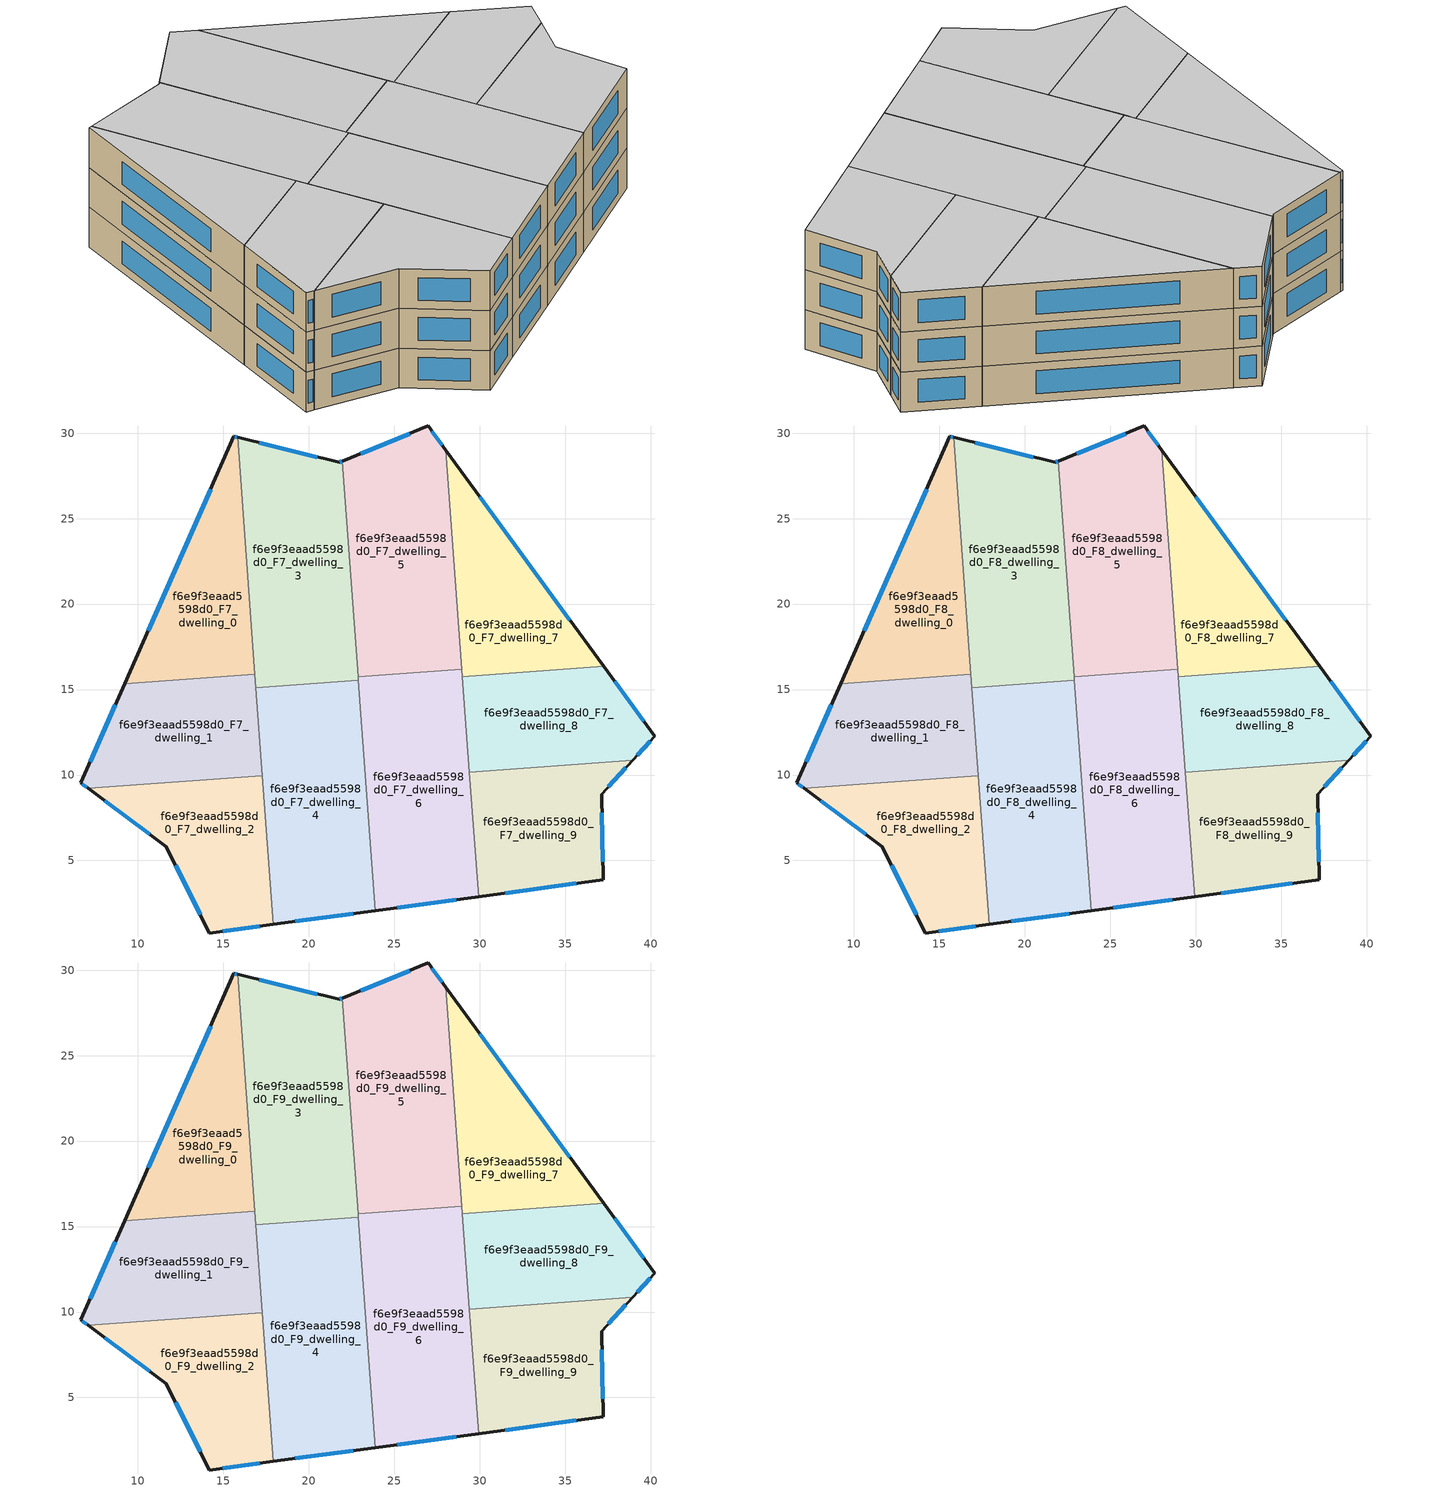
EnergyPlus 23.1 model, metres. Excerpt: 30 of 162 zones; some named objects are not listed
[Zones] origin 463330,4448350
f6e9f3eaad5598d0_F7_dwelling_0
 floor to f6e9f3eaad5598d0_F6_dwelling_0 (EU_floor_Construction): 15.84,29.75 16.85,15.9 9.22,15.34 15.62,29.81 z21
 wall outside (EU_wall_Construction): 15.84,29.75 15.62,29.81 9.22,15.34 z21:24
 wall to f6e9f3eaad5598d0_F7_dwelling_1 (EU_wall_Construction): 9.22,15.34 16.85,15.9 z21:24
 wall to f6e9f3eaad5598d0_F7_dwelling_3 (EU_wall_Construction): 16.85,15.9 15.84,29.75 z21:24
 window (EU_Window_Construction): 15.79,29.77 15.67,29.8 / 14.25,26.71 10.59,18.44 z21.64:23.36
f6e9f3eaad5598d0_F7_dwelling_1
 floor to f6e9f3eaad5598d0_F6_dwelling_1 (EU_floor_Construction): 16.85,15.9 17.28,9.96 7.1,9.21 6.66,9.54 9.22,15.34 z21
 wall outside (EU_wall_Construction): 9.22,15.34 6.66,9.54 7.1,9.21 z21:24
 wall to f6e9f3eaad5598d0_F7_dwelling_2 (EU_wall_Construction): 7.1,9.21 17.28,9.96 z21:24
 wall to f6e9f3eaad5598d0_F7_dwelling_4 (EU_wall_Construction): 17.28,9.96 16.91,15.11 z21:24
 wall to f6e9f3eaad5598d0_F7_dwelling_3 (EU_wall_Construction): 16.91,15.11 16.85,15.9 z21:24
 window (EU_Window_Construction): 8.67,14.1 7.21,10.78 / 6.75,9.47 7,9.28 z21.64:23.36
f6e9f3eaad5598d0_F7_dwelling_2
 floor to f6e9f3eaad5598d0_F6_dwelling_2 (EU_floor_Construction): 17.28,9.96 17.92,1.26 14.17,0.76 11.66,5.81 7.1,9.21 z21
 wall outside (EU_wall_Construction): 7.1,9.21 11.66,5.81 14.17,0.76 17.92,1.26 z21:24
 wall to f6e9f3eaad5598d0_F7_dwelling_4 (EU_wall_Construction): 17.92,1.26 17.29,9.96 z21:24
 window (EU_Window_Construction): 8.07,8.48 10.69,6.54 / 14.98,0.87 17.12,1.15 / 12.2,4.73 13.64,1.84 z21.64:23.36
f6e9f3eaad5598d0_F7_dwelling_3
 floor to f6e9f3eaad5598d0_F6_dwelling_3 (EU_floor_Construction): 21.96,28.37 22.9,15.55 16.91,15.11 15.84,29.75 21.78,28.29 z21
 wall outside (EU_wall_Construction): 21.96,28.37 21.78,28.29 15.84,29.75 z21:24
 wall to f6e9f3eaad5598d0_F7_dwelling_4 (EU_wall_Construction): 16.91,15.11 22.9,15.55 z21:24
 wall to f6e9f3eaad5598d0_F7_dwelling_5 (EU_wall_Construction): 22.89,15.74 21.96,28.37 z21:24
 wall to f6e9f3eaad5598d0_F7_dwelling_6 (EU_wall_Construction): 22.9,15.55 22.89,15.74 z21:24
 window (EU_Window_Construction): 20.5,28.6 17.11,29.44 / 21.92,28.35 21.82,28.31 z21.64:23.36
f6e9f3eaad5598d0_F7_dwelling_4
 floor to f6e9f3eaad5598d0_F6_dwelling_4 (EU_floor_Construction): 22.9,15.55 23.89,2.07 17.92,1.26 16.91,15.11 z21
 wall outside (EU_wall_Construction): 17.92,1.26 23.89,2.07 z21:24
 wall to f6e9f3eaad5598d0_F7_dwelling_6 (EU_wall_Construction): 23.89,2.07 22.9,15.55 z21:24
 window (EU_Window_Construction): 19.2,1.43 22.61,1.89 z21.64:23.36
f6e9f3eaad5598d0_F7_dwelling_5
 floor to f6e9f3eaad5598d0_F6_dwelling_5 (EU_floor_Construction): 28.02,28.99 28.96,16.18 22.89,15.74 21.96,28.37 26.98,30.42 z21
 wall outside (EU_wall_Construction): 28.02,28.99 26.98,30.42 21.96,28.37 z21:24
 wall to f6e9f3eaad5598d0_F7_dwelling_6 (EU_wall_Construction): 22.89,15.74 28.96,16.18 z21:24
 wall to f6e9f3eaad5598d0_F7_dwelling_7 (EU_wall_Construction): 28.96,16.18 28.02,28.99 z21:24
 window (EU_Window_Construction): 25.9,29.98 23.04,28.81 / 27.8,29.29 27.2,30.11 z21.64:23.36
f6e9f3eaad5598d0_F7_dwelling_6
 floor to f6e9f3eaad5598d0_F6_dwelling_6 (EU_floor_Construction): 28.96,16.18 29.93,2.88 23.89,2.07 22.89,15.74 z21
 wall outside (EU_wall_Construction): 23.89,2.07 29.93,2.88 z21:24
 wall to f6e9f3eaad5598d0_F7_dwelling_9 (EU_wall_Construction): 29.93,2.88 29.4,10.16 z21:24
 wall to f6e9f3eaad5598d0_F7_dwelling_8 (EU_wall_Construction): 29.4,10.16 28.99,15.76 z21:24
 wall to f6e9f3eaad5598d0_F7_dwelling_7 (EU_wall_Construction): 28.99,15.76 28.96,16.18 z21:24
 window (EU_Window_Construction): 25.18,2.24 28.64,2.71 z21.64:23.36
f6e9f3eaad5598d0_F7_dwelling_7
 floor to f6e9f3eaad5598d0_F6_dwelling_7 (EU_floor_Construction): 28.02,28.99 37.24,16.36 28.99,15.76 z21
 wall outside (EU_wall_Construction): 37.24,16.36 28.02,28.99 z21:24
 wall to f6e9f3eaad5598d0_F7_dwelling_8 (EU_wall_Construction): 28.99,15.76 37.24,16.36 z21:24
 window (EU_Window_Construction): 35.27,19.07 30,26.28 z21.64:23.36
f6e9f3eaad5598d0_F7_dwelling_8
 floor to f6e9f3eaad5598d0_F6_dwelling_8 (EU_floor_Construction): 37.24,16.36 40.24,12.26 38.94,10.85 29.4,10.16 28.99,15.76 z21
 wall outside (EU_wall_Construction): 38.94,10.85 40.24,12.26 37.24,16.36 z21:24
 wall to f6e9f3eaad5598d0_F7_dwelling_9 (EU_wall_Construction): 29.4,10.16 38.94,10.85 z21:24
 window (EU_Window_Construction): 39.6,13.14 37.89,15.48 / 39.22,11.16 39.96,11.96 z21.64:23.36
f6e9f3eaad5598d0_F7_dwelling_9
 floor to f6e9f3eaad5598d0_F6_dwelling_9 (EU_floor_Construction): 38.94,10.85 37.13,8.88 37.22,3.86 29.93,2.88 29.4,10.16 z21
 wall outside (EU_wall_Construction): 29.93,2.88 37.22,3.86 37.13,8.88 38.94,10.85 z21:24
 window (EU_Window_Construction): 37.52,9.3 38.56,10.43 / 37.2,4.94 37.15,7.81 / 31.49,3.09 35.66,3.65 z21.64:23.36
f6e9f3eaad5598d0_F8_dwelling_0
 floor to f6e9f3eaad5598d0_F7_dwelling_0 (EU_floor_Construction): 15.84,29.75 16.85,15.9 9.22,15.34 15.62,29.81 z24
 wall outside (EU_wall_Construction): 15.84,29.75 15.62,29.81 9.22,15.34 z24:27
 wall to f6e9f3eaad5598d0_F8_dwelling_1 (EU_wall_Construction): 9.22,15.34 16.85,15.9 z24:27
 wall to f6e9f3eaad5598d0_F8_dwelling_3 (EU_wall_Construction): 16.85,15.9 15.84,29.75 z24:27
 window (EU_Window_Construction): 15.79,29.77 15.67,29.8 / 14.25,26.71 10.59,18.44 z24.64:26.36
f6e9f3eaad5598d0_F8_dwelling_1
 floor to f6e9f3eaad5598d0_F7_dwelling_1 (EU_floor_Construction): 16.85,15.9 17.28,9.96 7.1,9.21 6.66,9.54 9.22,15.34 z24
 wall outside (EU_wall_Construction): 9.22,15.34 6.66,9.54 7.1,9.21 z24:27
 wall to f6e9f3eaad5598d0_F8_dwelling_2 (EU_wall_Construction): 7.1,9.21 17.28,9.96 z24:27
 wall to f6e9f3eaad5598d0_F8_dwelling_4 (EU_wall_Construction): 17.28,9.96 16.91,15.11 z24:27
 wall to f6e9f3eaad5598d0_F8_dwelling_3 (EU_wall_Construction): 16.91,15.11 16.85,15.9 z24:27
 window (EU_Window_Construction): 8.67,14.1 7.21,10.78 / 6.75,9.47 7,9.28 z24.64:26.36
f6e9f3eaad5598d0_F8_dwelling_2
 floor to f6e9f3eaad5598d0_F7_dwelling_2 (EU_floor_Construction): 17.28,9.96 17.92,1.26 14.17,0.76 11.66,5.81 7.1,9.21 z24
 wall outside (EU_wall_Construction): 7.1,9.21 11.66,5.81 14.17,0.76 17.92,1.26 z24:27
 wall to f6e9f3eaad5598d0_F8_dwelling_4 (EU_wall_Construction): 17.92,1.26 17.29,9.96 z24:27
 window (EU_Window_Construction): 8.07,8.48 10.69,6.54 / 14.98,0.87 17.12,1.15 / 12.2,4.73 13.64,1.84 z24.64:26.36
f6e9f3eaad5598d0_F8_dwelling_3
 floor to f6e9f3eaad5598d0_F7_dwelling_3 (EU_floor_Construction): 21.96,28.37 22.9,15.55 16.91,15.11 15.84,29.75 21.78,28.29 z24
 wall outside (EU_wall_Construction): 21.96,28.37 21.78,28.29 15.84,29.75 z24:27
 wall to f6e9f3eaad5598d0_F8_dwelling_4 (EU_wall_Construction): 16.91,15.11 22.9,15.55 z24:27
 wall to f6e9f3eaad5598d0_F8_dwelling_5 (EU_wall_Construction): 22.89,15.74 21.96,28.37 z24:27
 wall to f6e9f3eaad5598d0_F8_dwelling_6 (EU_wall_Construction): 22.9,15.55 22.89,15.74 z24:27
 window (EU_Window_Construction): 20.5,28.6 17.11,29.44 / 21.92,28.35 21.82,28.31 z24.64:26.36
f6e9f3eaad5598d0_F8_dwelling_4
 floor to f6e9f3eaad5598d0_F7_dwelling_4 (EU_floor_Construction): 22.9,15.55 23.89,2.07 17.92,1.26 16.91,15.11 z24
 wall outside (EU_wall_Construction): 17.92,1.26 23.89,2.07 z24:27
 wall to f6e9f3eaad5598d0_F8_dwelling_6 (EU_wall_Construction): 23.89,2.07 22.9,15.55 z24:27
 window (EU_Window_Construction): 19.2,1.43 22.61,1.89 z24.64:26.36
f6e9f3eaad5598d0_F8_dwelling_5
 floor to f6e9f3eaad5598d0_F7_dwelling_5 (EU_floor_Construction): 28.02,28.99 28.96,16.18 22.89,15.74 21.96,28.37 26.98,30.42 z24
 wall outside (EU_wall_Construction): 28.02,28.99 26.98,30.42 21.96,28.37 z24:27
 wall to f6e9f3eaad5598d0_F8_dwelling_6 (EU_wall_Construction): 22.89,15.74 28.96,16.18 z24:27
 wall to f6e9f3eaad5598d0_F8_dwelling_7 (EU_wall_Construction): 28.96,16.18 28.02,28.99 z24:27
 window (EU_Window_Construction): 25.9,29.98 23.04,28.81 / 27.8,29.29 27.2,30.11 z24.64:26.36
f6e9f3eaad5598d0_F8_dwelling_6
 floor to f6e9f3eaad5598d0_F7_dwelling_6 (EU_floor_Construction): 28.96,16.18 29.93,2.88 23.89,2.07 22.89,15.74 z24
 wall outside (EU_wall_Construction): 23.89,2.07 29.93,2.88 z24:27
 wall to f6e9f3eaad5598d0_F8_dwelling_9 (EU_wall_Construction): 29.93,2.88 29.4,10.16 z24:27
 wall to f6e9f3eaad5598d0_F8_dwelling_8 (EU_wall_Construction): 29.4,10.16 28.99,15.76 z24:27
 wall to f6e9f3eaad5598d0_F8_dwelling_7 (EU_wall_Construction): 28.99,15.76 28.96,16.18 z24:27
 window (EU_Window_Construction): 25.18,2.24 28.64,2.71 z24.64:26.36
f6e9f3eaad5598d0_F8_dwelling_7
 floor to f6e9f3eaad5598d0_F7_dwelling_7 (EU_floor_Construction): 28.02,28.99 37.24,16.36 28.99,15.76 z24
 wall outside (EU_wall_Construction): 37.24,16.36 28.02,28.99 z24:27
 wall to f6e9f3eaad5598d0_F8_dwelling_8 (EU_wall_Construction): 28.99,15.76 37.24,16.36 z24:27
 window (EU_Window_Construction): 35.27,19.07 30,26.28 z24.64:26.36
f6e9f3eaad5598d0_F8_dwelling_8
 floor to f6e9f3eaad5598d0_F7_dwelling_8 (EU_floor_Construction): 37.24,16.36 40.24,12.26 38.94,10.85 29.4,10.16 28.99,15.76 z24
 wall outside (EU_wall_Construction): 38.94,10.85 40.24,12.26 37.24,16.36 z24:27
 wall to f6e9f3eaad5598d0_F8_dwelling_9 (EU_wall_Construction): 29.4,10.16 38.94,10.85 z24:27
 window (EU_Window_Construction): 39.6,13.14 37.89,15.48 / 39.22,11.16 39.96,11.96 z24.64:26.36
f6e9f3eaad5598d0_F8_dwelling_9
 floor to f6e9f3eaad5598d0_F7_dwelling_9 (EU_floor_Construction): 38.94,10.85 37.13,8.88 37.22,3.86 29.93,2.88 29.4,10.16 z24
 wall outside (EU_wall_Construction): 29.93,2.88 37.22,3.86 37.13,8.88 38.94,10.85 z24:27
 window (EU_Window_Construction): 37.52,9.3 38.56,10.43 / 37.2,4.94 37.15,7.81 / 31.49,3.09 35.66,3.65 z24.64:26.36
f6e9f3eaad5598d0_F9_dwelling_0
 floor to f6e9f3eaad5598d0_F8_dwelling_0 (EU_floor_Construction): 15.84,29.75 16.85,15.9 9.22,15.34 15.62,29.81 z27
 wall outside (EU_wall_Construction): 15.84,29.75 15.62,29.81 9.22,15.34 z27:30
 wall to f6e9f3eaad5598d0_F9_dwelling_1 (EU_wall_Construction): 9.22,15.34 16.85,15.9 z27:30
 wall to f6e9f3eaad5598d0_F9_dwelling_3 (EU_wall_Construction): 16.85,15.9 15.84,29.75 z27:30
 window (EU_Window_Construction): 15.79,29.77 15.67,29.8 / 14.25,26.71 10.59,18.44 z27.64:29.36
 ceiling to f6e9f3eaad5598d0_F10_dwelling_0 (EU_floor_Construction): 16.85,15.9 15.84,29.75 15.62,29.81 9.22,15.34 z30
f6e9f3eaad5598d0_F9_dwelling_1
 floor to f6e9f3eaad5598d0_F8_dwelling_1 (EU_floor_Construction): 16.85,15.9 17.28,9.96 7.1,9.21 6.66,9.54 9.22,15.34 z27
 wall outside (EU_wall_Construction): 9.22,15.34 6.66,9.54 7.1,9.21 z27:30
 wall to f6e9f3eaad5598d0_F9_dwelling_2 (EU_wall_Construction): 7.1,9.21 17.28,9.96 z27:30
 wall to f6e9f3eaad5598d0_F9_dwelling_4 (EU_wall_Construction): 17.28,9.96 16.91,15.11 z27:30
 wall to f6e9f3eaad5598d0_F9_dwelling_3 (EU_wall_Construction): 16.91,15.11 16.85,15.9 z27:30
 window (EU_Window_Construction): 8.67,14.1 7.21,10.78 / 6.75,9.47 7,9.28 z27.64:29.36
 ceiling to f6e9f3eaad5598d0_F10_dwelling_1 (EU_floor_Construction): 17.28,9.96 16.85,15.9 9.22,15.34 6.66,9.54 7.1,9.21 z30
f6e9f3eaad5598d0_F9_dwelling_2
 floor to f6e9f3eaad5598d0_F8_dwelling_2 (EU_floor_Construction): 17.28,9.96 17.92,1.26 14.17,0.76 11.66,5.81 7.1,9.21 z27
 wall outside (EU_wall_Construction): 7.1,9.21 11.66,5.81 14.17,0.76 17.92,1.26 z27:30
 wall to f6e9f3eaad5598d0_F9_dwelling_4 (EU_wall_Construction): 17.92,1.26 17.29,9.96 z27:30
 window (EU_Window_Construction): 8.07,8.48 10.69,6.54 / 14.98,0.87 17.12,1.15 / 12.2,4.73 13.64,1.84 z27.64:29.36
 ceiling to f6e9f3eaad5598d0_F10_dwelling_2 (EU_floor_Construction): 17.92,1.26 17.28,9.96 7.1,9.21 11.66,5.81 14.17,0.76 z30
f6e9f3eaad5598d0_F9_dwelling_3
 floor to f6e9f3eaad5598d0_F8_dwelling_3 (EU_floor_Construction): 21.96,28.37 22.9,15.55 16.91,15.11 15.84,29.75 21.78,28.29 z27
 wall outside (EU_wall_Construction): 21.96,28.37 21.78,28.29 15.84,29.75 z27:30
 wall to f6e9f3eaad5598d0_F9_dwelling_4 (EU_wall_Construction): 16.91,15.11 22.9,15.55 z27:30
 wall to f6e9f3eaad5598d0_F9_dwelling_5 (EU_wall_Construction): 22.89,15.74 21.96,28.37 z27:30
 wall to f6e9f3eaad5598d0_F9_dwelling_6 (EU_wall_Construction): 22.9,15.55 22.89,15.74 z27:30
 window (EU_Window_Construction): 20.5,28.6 17.11,29.44 / 21.92,28.35 21.82,28.31 z27.64:29.36
 ceiling to f6e9f3eaad5598d0_F10_dwelling_3 (EU_floor_Construction): 22.9,15.55 21.96,28.37 21.78,28.29 15.84,29.75 16.91,15.11 z30
f6e9f3eaad5598d0_F9_dwelling_4
 floor to f6e9f3eaad5598d0_F8_dwelling_4 (EU_floor_Construction): 22.9,15.55 23.89,2.07 17.92,1.26 16.91,15.11 z27
 wall outside (EU_wall_Construction): 17.92,1.26 23.89,2.07 z27:30
 wall to f6e9f3eaad5598d0_F9_dwelling_6 (EU_wall_Construction): 23.89,2.07 22.9,15.55 z27:30
 window (EU_Window_Construction): 19.2,1.43 22.61,1.89 z27.64:29.36
 ceiling to f6e9f3eaad5598d0_F10_dwelling_4 (EU_floor_Construction): 23.89,2.07 22.9,15.55 16.91,15.11 17.92,1.26 z30
f6e9f3eaad5598d0_F9_dwelling_5
 floor to f6e9f3eaad5598d0_F8_dwelling_5 (EU_floor_Construction): 28.02,28.99 28.96,16.18 22.89,15.74 21.96,28.37 26.98,30.42 z27
 wall outside (EU_wall_Construction): 28.02,28.99 26.98,30.42 21.96,28.37 z27:30
 wall to f6e9f3eaad5598d0_F9_dwelling_6 (EU_wall_Construction): 22.89,15.74 28.96,16.18 z27:30
 wall to f6e9f3eaad5598d0_F9_dwelling_7 (EU_wall_Construction): 28.96,16.18 28.02,28.99 z27:30
 window (EU_Window_Construction): 25.9,29.98 23.04,28.81 / 27.8,29.29 27.2,30.11 z27.64:29.36
 ceiling to f6e9f3eaad5598d0_F10_dwelling_5 (EU_floor_Construction): 28.96,16.18 28.02,28.99 26.98,30.42 21.96,28.37 22.89,15.74 z30
f6e9f3eaad5598d0_F9_dwelling_6
 floor to f6e9f3eaad5598d0_F8_dwelling_6 (EU_floor_Construction): 28.96,16.18 29.93,2.88 23.89,2.07 22.89,15.74 z27
 wall outside (EU_wall_Construction): 23.89,2.07 29.93,2.88 z27:30
 wall to f6e9f3eaad5598d0_F9_dwelling_9 (EU_wall_Construction): 29.93,2.88 29.4,10.16 z27:30
 wall to f6e9f3eaad5598d0_F9_dwelling_8 (EU_wall_Construction): 29.4,10.16 28.99,15.76 z27:30
 wall to f6e9f3eaad5598d0_F9_dwelling_7 (EU_wall_Construction): 28.99,15.76 28.96,16.18 z27:30
 window (EU_Window_Construction): 25.18,2.24 28.64,2.71 z27.64:29.36
 ceiling to f6e9f3eaad5598d0_F10_dwelling_6 (EU_floor_Construction): 29.93,2.88 28.96,16.18 22.89,15.74 23.89,2.07 z30
f6e9f3eaad5598d0_F9_dwelling_7
 floor to f6e9f3eaad5598d0_F8_dwelling_7 (EU_floor_Construction): 28.02,28.99 37.24,16.36 28.99,15.76 z27
 wall outside (EU_wall_Construction): 37.24,16.36 28.02,28.99 z27:30
 wall to f6e9f3eaad5598d0_F9_dwelling_8 (EU_wall_Construction): 28.99,15.76 37.24,16.36 z27:30
 window (EU_Window_Construction): 35.27,19.07 30,26.28 z27.64:29.36
 ceiling to f6e9f3eaad5598d0_F10_dwelling_7 (EU_floor_Construction): 37.24,16.36 28.02,28.99 28.99,15.76 z30
f6e9f3eaad5598d0_F9_dwelling_8
 floor to f6e9f3eaad5598d0_F8_dwelling_8 (EU_floor_Construction): 37.24,16.36 40.24,12.26 38.94,10.85 29.4,10.16 28.99,15.76 z27
 wall outside (EU_wall_Construction): 38.94,10.85 40.24,12.26 37.24,16.36 z27:30
 wall to f6e9f3eaad5598d0_F9_dwelling_9 (EU_wall_Construction): 29.4,10.16 38.94,10.85 z27:30
 window (EU_Window_Construction): 39.6,13.14 37.89,15.48 / 39.22,11.16 39.96,11.96 z27.64:29.36
 ceiling to f6e9f3eaad5598d0_F10_dwelling_8 (EU_floor_Construction): 38.94,10.85 40.24,12.26 37.24,16.36 28.99,15.76 29.4,10.16 z30
f6e9f3eaad5598d0_F9_dwelling_9
 floor to f6e9f3eaad5598d0_F8_dwelling_9 (EU_floor_Construction): 38.94,10.85 37.13,8.88 37.22,3.86 29.93,2.88 29.4,10.16 z27
 wall outside (EU_wall_Construction): 29.93,2.88 37.22,3.86 37.13,8.88 38.94,10.85 z27:30
 window (EU_Window_Construction): 37.52,9.3 38.56,10.43 / 37.2,4.94 37.15,7.81 / 31.49,3.09 35.66,3.65 z27.64:29.36
 ceiling to f6e9f3eaad5598d0_F10_dwelling_9 (EU_floor_Construction): 37.22,3.86 37.13,8.88 38.94,10.85 29.4,10.16 29.93,2.88 z30
[Building]
EU S2 Campaign: North Axis=0; Terrain=City; Solar Distribution=FullExterior
[Site:Location]
Yerevan-Zvartnots.Intl.AP: Latitude=40.15; Longitude=44.383; Time Zone=4; Elevation=854
[SizingPeriod:WeatherFileDays]
AnnualSizingPeriod: Begin Month=1; Begin Day of Month=1; End Month=12; End Day of Month=31; Day of Week for Start Day=Monday; Use Weather File Daylight Saving Period=No; Use Weather File Rain and Snow Indicators=No
[MATERIAL]
EU_InternalMass_Material: Roughness=MediumRough; Thickness=0.1; Conductivity=1; Density=1800; Specific Heat=900; Thermal Absorptance=0.9; Solar Absorptance=0.7; Visible Absorptance=0.7
[MATERIAL:NOMASS] Roughness=MediumRough; Thermal Absorptance=0.9; Solar Absorptance=0.7; Visible Absorptance=0.7
Name | Thermal Resistance
EU_wall_NoMass | 1.05043
EU_floor_NoMass | 0.478065
[WINDOWMATERIAL:SIMPLEGLAZINGSYSTEM]
EU_Window_SimpleGlazing: UFactor=2.5566; Solar Heat Gain Coefficient=0.75; Visible Transmittance=0.75
[CONSTRUCTION]
EU_wall_Construction: EU_wall_NoMass
EU_floor_Construction: EU_floor_NoMass
EU_Window_Construction: EU_Window_SimpleGlazing
EU_InternalMass_Construction: EU_InternalMass_Material
[ZONE] Type=1; Multiplier=1; Ceiling Height=autocalculate; Floor Area=autocalculate; Part of Total Floor Area=Yes
Name | Volume
f6e9f3eaad5598d0_F7_dwelling_0; f6e9f3eaad5598d0_F8_dwelling_0; f6e9f3eaad5598d0_F9_dwelling_0 | 164.689
f6e9f3eaad5598d0_F7_dwelling_1; f6e9f3eaad5598d0_F8_dwelling_1; f6e9f3eaad5598d0_F9_dwelling_1 | 164.691
f6e9f3eaad5598d0_F7_dwelling_2; f6e9f3eaad5598d0_F8_dwelling_2; f6e9f3eaad5598d0_F9_dwelling_2 | 164.676
f6e9f3eaad5598d0_F7_dwelling_3; f6e9f3eaad5598d0_F8_dwelling_3; f6e9f3eaad5598d0_F9_dwelling_3 | 246.976
f6e9f3eaad5598d0_F7_dwelling_4; f6e9f3eaad5598d0_F8_dwelling_4; f6e9f3eaad5598d0_F9_dwelling_4 | 246.991
f6e9f3eaad5598d0_F7_dwelling_5; f6e9f3eaad5598d0_F8_dwelling_5; f6e9f3eaad5598d0_F9_dwelling_5 | 246.999
f6e9f3eaad5598d0_F7_dwelling_6; f6e9f3eaad5598d0_F8_dwelling_6; f6e9f3eaad5598d0_F9_dwelling_6 | 247.009
f6e9f3eaad5598d0_F7_dwelling_7; f6e9f3eaad5598d0_F8_dwelling_7; f6e9f3eaad5598d0_F9_dwelling_7 | 164.665
f6e9f3eaad5598d0_F7_dwelling_8; f6e9f3eaad5598d0_F8_dwelling_8; f6e9f3eaad5598d0_F9_dwelling_8 | 164.65
f6e9f3eaad5598d0_F7_dwelling_9; f6e9f3eaad5598d0_F8_dwelling_9; f6e9f3eaad5598d0_F9_dwelling_9 | 164.682
[INTERNALMASS] Construction=EU_InternalMass_Construction
Name | Zone or ZoneList | Surface Area
f6e9f3eaad5598d0_F7_dwelling_0_EU_InternalMass | f6e9f3eaad5598d0_F7_dwelling_0 | 54.8966
f6e9f3eaad5598d0_F7_dwelling_1_EU_InternalMass | f6e9f3eaad5598d0_F7_dwelling_1 | 54.8971
f6e9f3eaad5598d0_F7_dwelling_2_EU_InternalMass | f6e9f3eaad5598d0_F7_dwelling_2 | 54.892
f6e9f3eaad5598d0_F7_dwelling_3_EU_InternalMass | f6e9f3eaad5598d0_F7_dwelling_3 | 82.3252
f6e9f3eaad5598d0_F7_dwelling_4_EU_InternalMass | f6e9f3eaad5598d0_F7_dwelling_4 | 82.3302
f6e9f3eaad5598d0_F7_dwelling_5_EU_InternalMass | f6e9f3eaad5598d0_F7_dwelling_5 | 82.333
f6e9f3eaad5598d0_F7_dwelling_6_EU_InternalMass | f6e9f3eaad5598d0_F7_dwelling_6 | 82.3361
f6e9f3eaad5598d0_F7_dwelling_7_EU_InternalMass | f6e9f3eaad5598d0_F7_dwelling_7 | 54.8881
f6e9f3eaad5598d0_F7_dwelling_8_EU_InternalMass | f6e9f3eaad5598d0_F7_dwelling_8 | 54.8835
f6e9f3eaad5598d0_F7_dwelling_9_EU_InternalMass | f6e9f3eaad5598d0_F7_dwelling_9 | 54.8941
f6e9f3eaad5598d0_F8_dwelling_0_EU_InternalMass | f6e9f3eaad5598d0_F8_dwelling_0 | 54.8966
f6e9f3eaad5598d0_F8_dwelling_1_EU_InternalMass | f6e9f3eaad5598d0_F8_dwelling_1 | 54.8971
f6e9f3eaad5598d0_F8_dwelling_2_EU_InternalMass | f6e9f3eaad5598d0_F8_dwelling_2 | 54.892
f6e9f3eaad5598d0_F8_dwelling_3_EU_InternalMass | f6e9f3eaad5598d0_F8_dwelling_3 | 82.3252
f6e9f3eaad5598d0_F8_dwelling_4_EU_InternalMass | f6e9f3eaad5598d0_F8_dwelling_4 | 82.3302
f6e9f3eaad5598d0_F8_dwelling_5_EU_InternalMass | f6e9f3eaad5598d0_F8_dwelling_5 | 82.333
f6e9f3eaad5598d0_F8_dwelling_6_EU_InternalMass | f6e9f3eaad5598d0_F8_dwelling_6 | 82.3361
f6e9f3eaad5598d0_F8_dwelling_7_EU_InternalMass | f6e9f3eaad5598d0_F8_dwelling_7 | 54.8881
f6e9f3eaad5598d0_F8_dwelling_8_EU_InternalMass | f6e9f3eaad5598d0_F8_dwelling_8 | 54.8835
f6e9f3eaad5598d0_F8_dwelling_9_EU_InternalMass | f6e9f3eaad5598d0_F8_dwelling_9 | 54.8941
f6e9f3eaad5598d0_F9_dwelling_0_EU_InternalMass | f6e9f3eaad5598d0_F9_dwelling_0 | 54.8966
f6e9f3eaad5598d0_F9_dwelling_1_EU_InternalMass | f6e9f3eaad5598d0_F9_dwelling_1 | 54.8971
f6e9f3eaad5598d0_F9_dwelling_2_EU_InternalMass | f6e9f3eaad5598d0_F9_dwelling_2 | 54.892
f6e9f3eaad5598d0_F9_dwelling_3_EU_InternalMass | f6e9f3eaad5598d0_F9_dwelling_3 | 82.3252
f6e9f3eaad5598d0_F9_dwelling_4_EU_InternalMass | f6e9f3eaad5598d0_F9_dwelling_4 | 82.3302
f6e9f3eaad5598d0_F9_dwelling_5_EU_InternalMass | f6e9f3eaad5598d0_F9_dwelling_5 | 82.333
f6e9f3eaad5598d0_F9_dwelling_6_EU_InternalMass | f6e9f3eaad5598d0_F9_dwelling_6 | 82.3361
f6e9f3eaad5598d0_F9_dwelling_7_EU_InternalMass | f6e9f3eaad5598d0_F9_dwelling_7 | 54.8881
f6e9f3eaad5598d0_F9_dwelling_8_EU_InternalMass | f6e9f3eaad5598d0_F9_dwelling_8 | 54.8835
f6e9f3eaad5598d0_F9_dwelling_9_EU_InternalMass | f6e9f3eaad5598d0_F9_dwelling_9 | 54.8941
[OTHEREQUIPMENT] Fuel Type=Electricity; Design Level Calculation Method=Watts/Area; Power per Zone Floor Area=1; Fraction Latent=0; Fraction Radiant=0; Fraction Lost=0; Carbon Dioxide Generation Rate=0; EndUse Subcategory=EU_Step8_InternalGains
Name | Zone or ZoneList or Space or SpaceList | Schedule
EU_Step8_InternalGain_f6e9f3eaad5598d0_F7_dwelling_0_f000 | f6e9f3eaad5598d0_F7_dwelling_0 | EU_Step8_GainSchedule_f6e9f3eaad5598d0_F7_dwelling_0_f000
EU_Step8_InternalGain_f6e9f3eaad5598d0_F7_dwelling_1_f000 | f6e9f3eaad5598d0_F7_dwelling_1 | EU_Step8_GainSchedule_f6e9f3eaad5598d0_F7_dwelling_1_f000
EU_Step8_InternalGain_f6e9f3eaad5598d0_F7_dwelling_2_f000 | f6e9f3eaad5598d0_F7_dwelling_2 | EU_Step8_GainSchedule_f6e9f3eaad5598d0_F7_dwelling_2_f000
EU_Step8_InternalGain_f6e9f3eaad5598d0_F7_dwelling_3_f000 | f6e9f3eaad5598d0_F7_dwelling_3 | EU_Step8_GainSchedule_f6e9f3eaad5598d0_F7_dwelling_3_f000
EU_Step8_InternalGain_f6e9f3eaad5598d0_F7_dwelling_4_f000 | f6e9f3eaad5598d0_F7_dwelling_4 | EU_Step8_GainSchedule_f6e9f3eaad5598d0_F7_dwelling_4_f000
EU_Step8_InternalGain_f6e9f3eaad5598d0_F7_dwelling_5_f000 | f6e9f3eaad5598d0_F7_dwelling_5 | EU_Step8_GainSchedule_f6e9f3eaad5598d0_F7_dwelling_5_f000
EU_Step8_InternalGain_f6e9f3eaad5598d0_F7_dwelling_6_f000 | f6e9f3eaad5598d0_F7_dwelling_6 | EU_Step8_GainSchedule_f6e9f3eaad5598d0_F7_dwelling_6_f000
EU_Step8_InternalGain_f6e9f3eaad5598d0_F7_dwelling_7_f000 | f6e9f3eaad5598d0_F7_dwelling_7 | EU_Step8_GainSchedule_f6e9f3eaad5598d0_F7_dwelling_7_f000
EU_Step8_InternalGain_f6e9f3eaad5598d0_F7_dwelling_8_f000 | f6e9f3eaad5598d0_F7_dwelling_8 | EU_Step8_GainSchedule_f6e9f3eaad5598d0_F7_dwelling_8_f000
EU_Step8_InternalGain_f6e9f3eaad5598d0_F7_dwelling_9_f000 | f6e9f3eaad5598d0_F7_dwelling_9 | EU_Step8_GainSchedule_f6e9f3eaad5598d0_F7_dwelling_9_f000
EU_Step8_InternalGain_f6e9f3eaad5598d0_F8_dwelling_0_f000 | f6e9f3eaad5598d0_F8_dwelling_0 | EU_Step8_GainSchedule_f6e9f3eaad5598d0_F8_dwelling_0_f000
EU_Step8_InternalGain_f6e9f3eaad5598d0_F8_dwelling_1_f000 | f6e9f3eaad5598d0_F8_dwelling_1 | EU_Step8_GainSchedule_f6e9f3eaad5598d0_F8_dwelling_1_f000
EU_Step8_InternalGain_f6e9f3eaad5598d0_F8_dwelling_2_f000 | f6e9f3eaad5598d0_F8_dwelling_2 | EU_Step8_GainSchedule_f6e9f3eaad5598d0_F8_dwelling_2_f000
EU_Step8_InternalGain_f6e9f3eaad5598d0_F8_dwelling_3_f000 | f6e9f3eaad5598d0_F8_dwelling_3 | EU_Step8_GainSchedule_f6e9f3eaad5598d0_F8_dwelling_3_f000
EU_Step8_InternalGain_f6e9f3eaad5598d0_F8_dwelling_4_f000 | f6e9f3eaad5598d0_F8_dwelling_4 | EU_Step8_GainSchedule_f6e9f3eaad5598d0_F8_dwelling_4_f000
EU_Step8_InternalGain_f6e9f3eaad5598d0_F8_dwelling_5_f000 | f6e9f3eaad5598d0_F8_dwelling_5 | EU_Step8_GainSchedule_f6e9f3eaad5598d0_F8_dwelling_5_f000
EU_Step8_InternalGain_f6e9f3eaad5598d0_F8_dwelling_6_f000 | f6e9f3eaad5598d0_F8_dwelling_6 | EU_Step8_GainSchedule_f6e9f3eaad5598d0_F8_dwelling_6_f000
EU_Step8_InternalGain_f6e9f3eaad5598d0_F8_dwelling_7_f000 | f6e9f3eaad5598d0_F8_dwelling_7 | EU_Step8_GainSchedule_f6e9f3eaad5598d0_F8_dwelling_7_f000
EU_Step8_InternalGain_f6e9f3eaad5598d0_F8_dwelling_8_f000 | f6e9f3eaad5598d0_F8_dwelling_8 | EU_Step8_GainSchedule_f6e9f3eaad5598d0_F8_dwelling_8_f000
EU_Step8_InternalGain_f6e9f3eaad5598d0_F8_dwelling_9_f000 | f6e9f3eaad5598d0_F8_dwelling_9 | EU_Step8_GainSchedule_f6e9f3eaad5598d0_F8_dwelling_9_f000
EU_Step8_InternalGain_f6e9f3eaad5598d0_F9_dwelling_0_f000 | f6e9f3eaad5598d0_F9_dwelling_0 | EU_Step8_GainSchedule_f6e9f3eaad5598d0_F9_dwelling_0_f000
EU_Step8_InternalGain_f6e9f3eaad5598d0_F9_dwelling_1_f000 | f6e9f3eaad5598d0_F9_dwelling_1 | EU_Step8_GainSchedule_f6e9f3eaad5598d0_F9_dwelling_1_f000
EU_Step8_InternalGain_f6e9f3eaad5598d0_F9_dwelling_2_f000 | f6e9f3eaad5598d0_F9_dwelling_2 | EU_Step8_GainSchedule_f6e9f3eaad5598d0_F9_dwelling_2_f000
EU_Step8_InternalGain_f6e9f3eaad5598d0_F9_dwelling_3_f000 | f6e9f3eaad5598d0_F9_dwelling_3 | EU_Step8_GainSchedule_f6e9f3eaad5598d0_F9_dwelling_3_f000
EU_Step8_InternalGain_f6e9f3eaad5598d0_F9_dwelling_4_f000 | f6e9f3eaad5598d0_F9_dwelling_4 | EU_Step8_GainSchedule_f6e9f3eaad5598d0_F9_dwelling_4_f000
EU_Step8_InternalGain_f6e9f3eaad5598d0_F9_dwelling_5_f000 | f6e9f3eaad5598d0_F9_dwelling_5 | EU_Step8_GainSchedule_f6e9f3eaad5598d0_F9_dwelling_5_f000
EU_Step8_InternalGain_f6e9f3eaad5598d0_F9_dwelling_6_f000 | f6e9f3eaad5598d0_F9_dwelling_6 | EU_Step8_GainSchedule_f6e9f3eaad5598d0_F9_dwelling_6_f000
EU_Step8_InternalGain_f6e9f3eaad5598d0_F9_dwelling_7_f000 | f6e9f3eaad5598d0_F9_dwelling_7 | EU_Step8_GainSchedule_f6e9f3eaad5598d0_F9_dwelling_7_f000
EU_Step8_InternalGain_f6e9f3eaad5598d0_F9_dwelling_8_f000 | f6e9f3eaad5598d0_F9_dwelling_8 | EU_Step8_GainSchedule_f6e9f3eaad5598d0_F9_dwelling_8_f000
EU_Step8_InternalGain_f6e9f3eaad5598d0_F9_dwelling_9_f000 | f6e9f3eaad5598d0_F9_dwelling_9 | EU_Step8_GainSchedule_f6e9f3eaad5598d0_F9_dwelling_9_f000
[ZONEVENTILATION:DESIGNFLOWRATE] Schedule=EU_AlwaysOn; Design Flow Rate Calculation Method=AirChanges/Hour; Air Changes per Hour=0.557805; Ventilation Type=Natural; Fan Pressure Rise=0; Fan Total Efficiency=1; Constant Term Coefficient=1; Temperature Term Coefficient=0; Velocity Term Coefficient=0; Velocity Squared Term Coefficient=0; Minimum Indoor Temperature=-100; Maximum Indoor Temperature=100; Delta Temperature=-100; Minimum Outdoor Temperature=-100; Maximum Outdoor Temperature=100; Maximum Wind Speed=40
Name | Zone or ZoneList or Space or SpaceList
EU_ConstantAir_f6e9f3eaad5598d0_F7_dwelling_0 | f6e9f3eaad5598d0_F7_dwelling_0
EU_ConstantAir_f6e9f3eaad5598d0_F7_dwelling_1 | f6e9f3eaad5598d0_F7_dwelling_1
EU_ConstantAir_f6e9f3eaad5598d0_F7_dwelling_2 | f6e9f3eaad5598d0_F7_dwelling_2
EU_ConstantAir_f6e9f3eaad5598d0_F7_dwelling_3 | f6e9f3eaad5598d0_F7_dwelling_3
EU_ConstantAir_f6e9f3eaad5598d0_F7_dwelling_4 | f6e9f3eaad5598d0_F7_dwelling_4
EU_ConstantAir_f6e9f3eaad5598d0_F7_dwelling_5 | f6e9f3eaad5598d0_F7_dwelling_5
EU_ConstantAir_f6e9f3eaad5598d0_F7_dwelling_6 | f6e9f3eaad5598d0_F7_dwelling_6
EU_ConstantAir_f6e9f3eaad5598d0_F7_dwelling_7 | f6e9f3eaad5598d0_F7_dwelling_7
EU_ConstantAir_f6e9f3eaad5598d0_F7_dwelling_8 | f6e9f3eaad5598d0_F7_dwelling_8
EU_ConstantAir_f6e9f3eaad5598d0_F7_dwelling_9 | f6e9f3eaad5598d0_F7_dwelling_9
EU_ConstantAir_f6e9f3eaad5598d0_F8_dwelling_0 | f6e9f3eaad5598d0_F8_dwelling_0
EU_ConstantAir_f6e9f3eaad5598d0_F8_dwelling_1 | f6e9f3eaad5598d0_F8_dwelling_1
EU_ConstantAir_f6e9f3eaad5598d0_F8_dwelling_2 | f6e9f3eaad5598d0_F8_dwelling_2
EU_ConstantAir_f6e9f3eaad5598d0_F8_dwelling_3 | f6e9f3eaad5598d0_F8_dwelling_3
EU_ConstantAir_f6e9f3eaad5598d0_F8_dwelling_4 | f6e9f3eaad5598d0_F8_dwelling_4
EU_ConstantAir_f6e9f3eaad5598d0_F8_dwelling_5 | f6e9f3eaad5598d0_F8_dwelling_5
EU_ConstantAir_f6e9f3eaad5598d0_F8_dwelling_6 | f6e9f3eaad5598d0_F8_dwelling_6
EU_ConstantAir_f6e9f3eaad5598d0_F8_dwelling_7 | f6e9f3eaad5598d0_F8_dwelling_7
EU_ConstantAir_f6e9f3eaad5598d0_F8_dwelling_8 | f6e9f3eaad5598d0_F8_dwelling_8
EU_ConstantAir_f6e9f3eaad5598d0_F8_dwelling_9 | f6e9f3eaad5598d0_F8_dwelling_9
EU_ConstantAir_f6e9f3eaad5598d0_F9_dwelling_0 | f6e9f3eaad5598d0_F9_dwelling_0
EU_ConstantAir_f6e9f3eaad5598d0_F9_dwelling_1 | f6e9f3eaad5598d0_F9_dwelling_1
EU_ConstantAir_f6e9f3eaad5598d0_F9_dwelling_2 | f6e9f3eaad5598d0_F9_dwelling_2
EU_ConstantAir_f6e9f3eaad5598d0_F9_dwelling_3 | f6e9f3eaad5598d0_F9_dwelling_3
EU_ConstantAir_f6e9f3eaad5598d0_F9_dwelling_4 | f6e9f3eaad5598d0_F9_dwelling_4
EU_ConstantAir_f6e9f3eaad5598d0_F9_dwelling_5 | f6e9f3eaad5598d0_F9_dwelling_5
EU_ConstantAir_f6e9f3eaad5598d0_F9_dwelling_6 | f6e9f3eaad5598d0_F9_dwelling_6
EU_ConstantAir_f6e9f3eaad5598d0_F9_dwelling_7 | f6e9f3eaad5598d0_F9_dwelling_7
EU_ConstantAir_f6e9f3eaad5598d0_F9_dwelling_8 | f6e9f3eaad5598d0_F9_dwelling_8
EU_ConstantAir_f6e9f3eaad5598d0_F9_dwelling_9 | f6e9f3eaad5598d0_F9_dwelling_9
[HVACTEMPLATE:ZONE:IDEALLOADSAIRSYSTEM] System Availability Schedule=EU_AlwaysOn; Maximum Heating Supply Air Temperature=50; Minimum Cooling Supply Air Temperature=13; Maximum Heating Supply Air Humidity Ratio=0.0156; Minimum Cooling Supply Air Humidity Ratio=0.0077; Heating Limit=NoLimit; Cooling Limit=NoLimit; Heating Availability Schedule=EU_AlwaysOn; Cooling Availability Schedule=EU_CoolingOff; Dehumidification Control Type=ConstantSensibleHeatRatio; Cooling Sensible Heat Ratio=0.7; Dehumidification Setpoint=60; Humidification Control Type=None; Humidification Setpoint=30; Outdoor Air Method=None; Outdoor Air Flow Rate per Person=0.00944; Outdoor Air Flow Rate per Zone Floor Area=0; Outdoor Air Flow Rate per Zone=0; Demand Controlled Ventilation Type=None; Outdoor Air Economizer Type=NoEconomizer; Heat Recovery Type=None; Sensible Heat Recovery Effectiveness=0.7; Latent Heat Recovery Effectiveness=0.65
Name | Template Thermostat
f6e9f3eaad5598d0_F7_dwelling_0 | EU_HeatOnly_f6e9f3eaad5598d0_F7_dwelling_0
f6e9f3eaad5598d0_F7_dwelling_1 | EU_HeatOnly_f6e9f3eaad5598d0_F7_dwelling_1
f6e9f3eaad5598d0_F7_dwelling_2 | EU_HeatOnly_f6e9f3eaad5598d0_F7_dwelling_2
f6e9f3eaad5598d0_F7_dwelling_3 | EU_HeatOnly_f6e9f3eaad5598d0_F7_dwelling_3
f6e9f3eaad5598d0_F7_dwelling_4 | EU_HeatOnly_f6e9f3eaad5598d0_F7_dwelling_4
f6e9f3eaad5598d0_F7_dwelling_5 | EU_HeatOnly_f6e9f3eaad5598d0_F7_dwelling_5
f6e9f3eaad5598d0_F7_dwelling_6 | EU_HeatOnly_f6e9f3eaad5598d0_F7_dwelling_6
f6e9f3eaad5598d0_F7_dwelling_7 | EU_HeatOnly_f6e9f3eaad5598d0_F7_dwelling_7
f6e9f3eaad5598d0_F7_dwelling_8 | EU_HeatOnly_f6e9f3eaad5598d0_F7_dwelling_8
f6e9f3eaad5598d0_F7_dwelling_9 | EU_HeatOnly_f6e9f3eaad5598d0_F7_dwelling_9
f6e9f3eaad5598d0_F8_dwelling_0 | EU_HeatOnly_f6e9f3eaad5598d0_F8_dwelling_0
f6e9f3eaad5598d0_F8_dwelling_1 | EU_HeatOnly_f6e9f3eaad5598d0_F8_dwelling_1
f6e9f3eaad5598d0_F8_dwelling_2 | EU_HeatOnly_f6e9f3eaad5598d0_F8_dwelling_2
f6e9f3eaad5598d0_F8_dwelling_3 | EU_HeatOnly_f6e9f3eaad5598d0_F8_dwelling_3
f6e9f3eaad5598d0_F8_dwelling_4 | EU_HeatOnly_f6e9f3eaad5598d0_F8_dwelling_4
f6e9f3eaad5598d0_F8_dwelling_5 | EU_HeatOnly_f6e9f3eaad5598d0_F8_dwelling_5
f6e9f3eaad5598d0_F8_dwelling_6 | EU_HeatOnly_f6e9f3eaad5598d0_F8_dwelling_6
f6e9f3eaad5598d0_F8_dwelling_7 | EU_HeatOnly_f6e9f3eaad5598d0_F8_dwelling_7
f6e9f3eaad5598d0_F8_dwelling_8 | EU_HeatOnly_f6e9f3eaad5598d0_F8_dwelling_8
f6e9f3eaad5598d0_F8_dwelling_9 | EU_HeatOnly_f6e9f3eaad5598d0_F8_dwelling_9
f6e9f3eaad5598d0_F9_dwelling_0 | EU_HeatOnly_f6e9f3eaad5598d0_F9_dwelling_0
f6e9f3eaad5598d0_F9_dwelling_1 | EU_HeatOnly_f6e9f3eaad5598d0_F9_dwelling_1
f6e9f3eaad5598d0_F9_dwelling_2 | EU_HeatOnly_f6e9f3eaad5598d0_F9_dwelling_2
f6e9f3eaad5598d0_F9_dwelling_3 | EU_HeatOnly_f6e9f3eaad5598d0_F9_dwelling_3
f6e9f3eaad5598d0_F9_dwelling_4 | EU_HeatOnly_f6e9f3eaad5598d0_F9_dwelling_4
f6e9f3eaad5598d0_F9_dwelling_5 | EU_HeatOnly_f6e9f3eaad5598d0_F9_dwelling_5
f6e9f3eaad5598d0_F9_dwelling_6 | EU_HeatOnly_f6e9f3eaad5598d0_F9_dwelling_6
f6e9f3eaad5598d0_F9_dwelling_7 | EU_HeatOnly_f6e9f3eaad5598d0_F9_dwelling_7
f6e9f3eaad5598d0_F9_dwelling_8 | EU_HeatOnly_f6e9f3eaad5598d0_F9_dwelling_8
f6e9f3eaad5598d0_F9_dwelling_9 | EU_HeatOnly_f6e9f3eaad5598d0_F9_dwelling_9
[SIZING:ZONE] Zone Cooling Design Supply Air Temperature Input Method=SupplyAirTemperature; Zone Cooling Design Supply Air Temperature=13; Zone Heating Design Supply Air Temperature Input Method=SupplyAirTemperature; Zone Heating Design Supply Air Temperature=50; Zone Cooling Design Supply Air Humidity Ratio=0.008; Zone Heating Design Supply Air Humidity Ratio=0.008; Cooling Design Air Flow Method=DesignDay; Cooling Design Air Flow Rate=0; Cooling Minimum Air Flow per Zone Floor Area=0.000762; Cooling Minimum Air Flow=0; Cooling Minimum Air Flow Fraction=0.2; Heating Design Air Flow Method=DesignDay; Heating Design Air Flow Rate=0; Heating Maximum Air Flow per Zone Floor Area=0.002032; Heating Maximum Air Flow=0.141576; Heating Maximum Air Flow Fraction=0.3; Account for Dedicated Outdoor Air System=No; Dedicated Outdoor Air System Control Strategy=NeutralSupplyAir; Dedicated Outdoor Air Low Setpoint Temperature for Design=autosize; Dedicated Outdoor Air High Setpoint Temperature for Design=autosize; Zone Load Sizing Method=Sensible Load Only No Latent Load; Zone Latent Cooling Design Supply Air Humidity Ratio Input Method=HumidityRatioDifference; Zone Cooling Design Supply Air Humidity Ratio Difference=0.005; Zone Latent Heating Design Supply Air Humidity Ratio Input Method=HumidityRatioDifference; Zone Humidification Design Supply Air Humidity Ratio Difference=0.005
f6e9f3eaad5598d0_F7_dwelling_0; f6e9f3eaad5598d0_F7_dwelling_1; f6e9f3eaad5598d0_F7_dwelling_2; f6e9f3eaad5598d0_F7_dwelling_3; f6e9f3eaad5598d0_F7_dwelling_4; f6e9f3eaad5598d0_F7_dwelling_5; f6e9f3eaad5598d0_F7_dwelling_6; f6e9f3eaad5598d0_F7_dwelling_7; f6e9f3eaad5598d0_F7_dwelling_8; f6e9f3eaad5598d0_F7_dwelling_9; f6e9f3eaad5598d0_F8_dwelling_0; f6e9f3eaad5598d0_F8_dwelling_1; f6e9f3eaad5598d0_F8_dwelling_2; f6e9f3eaad5598d0_F8_dwelling_3; f6e9f3eaad5598d0_F8_dwelling_4; f6e9f3eaad5598d0_F8_dwelling_5; f6e9f3eaad5598d0_F8_dwelling_6; f6e9f3eaad5598d0_F8_dwelling_7; f6e9f3eaad5598d0_F8_dwelling_8; f6e9f3eaad5598d0_F8_dwelling_9; f6e9f3eaad5598d0_F9_dwelling_0; f6e9f3eaad5598d0_F9_dwelling_1; f6e9f3eaad5598d0_F9_dwelling_2; f6e9f3eaad5598d0_F9_dwelling_3; f6e9f3eaad5598d0_F9_dwelling_4; f6e9f3eaad5598d0_F9_dwelling_5; f6e9f3eaad5598d0_F9_dwelling_6; f6e9f3eaad5598d0_F9_dwelling_7; f6e9f3eaad5598d0_F9_dwelling_8; f6e9f3eaad5598d0_F9_dwelling_9
[SCHEDULE:CONSTANT]
Name | Hourly Value
EU_AlwaysOn | 1
EU_CoolingOff | 0
[SCHEDULE:FILE] Column Number=1; Rows to Skip at Top=0; Number of Hours of Data=8760; Column Separator=Comma; Interpolate to Timestep=No; Minutes per Item=60; Adjust Schedule for Daylight Savings=Yes
Name | File
EU_Step8_GainSchedule_f6e9f3eaad5598d0_F7_dwelling_0_f000 | ../../schedules/f6e9f3eaad5598d0/f6e9f3eaad5598d0_F7_dwelling_0_f000_gain.csv
EU_Step8_GainSchedule_f6e9f3eaad5598d0_F7_dwelling_1_f000 | ../../schedules/f6e9f3eaad5598d0/f6e9f3eaad5598d0_F7_dwelling_1_f000_gain.csv
EU_Step8_GainSchedule_f6e9f3eaad5598d0_F7_dwelling_2_f000 | ../../schedules/f6e9f3eaad5598d0/f6e9f3eaad5598d0_F7_dwelling_2_f000_gain.csv
EU_Step8_GainSchedule_f6e9f3eaad5598d0_F7_dwelling_3_f000 | ../../schedules/f6e9f3eaad5598d0/f6e9f3eaad5598d0_F7_dwelling_3_f000_gain.csv
EU_Step8_GainSchedule_f6e9f3eaad5598d0_F7_dwelling_4_f000 | ../../schedules/f6e9f3eaad5598d0/f6e9f3eaad5598d0_F7_dwelling_4_f000_gain.csv
EU_Step8_GainSchedule_f6e9f3eaad5598d0_F7_dwelling_5_f000 | ../../schedules/f6e9f3eaad5598d0/f6e9f3eaad5598d0_F7_dwelling_5_f000_gain.csv
EU_Step8_GainSchedule_f6e9f3eaad5598d0_F7_dwelling_6_f000 | ../../schedules/f6e9f3eaad5598d0/f6e9f3eaad5598d0_F7_dwelling_6_f000_gain.csv
EU_Step8_GainSchedule_f6e9f3eaad5598d0_F7_dwelling_7_f000 | ../../schedules/f6e9f3eaad5598d0/f6e9f3eaad5598d0_F7_dwelling_7_f000_gain.csv
EU_Step8_GainSchedule_f6e9f3eaad5598d0_F7_dwelling_8_f000 | ../../schedules/f6e9f3eaad5598d0/f6e9f3eaad5598d0_F7_dwelling_8_f000_gain.csv
EU_Step8_GainSchedule_f6e9f3eaad5598d0_F7_dwelling_9_f000 | ../../schedules/f6e9f3eaad5598d0/f6e9f3eaad5598d0_F7_dwelling_9_f000_gain.csv
EU_Step8_GainSchedule_f6e9f3eaad5598d0_F8_dwelling_0_f000 | ../../schedules/f6e9f3eaad5598d0/f6e9f3eaad5598d0_F8_dwelling_0_f000_gain.csv
EU_Step8_GainSchedule_f6e9f3eaad5598d0_F8_dwelling_1_f000 | ../../schedules/f6e9f3eaad5598d0/f6e9f3eaad5598d0_F8_dwelling_1_f000_gain.csv
EU_Step8_GainSchedule_f6e9f3eaad5598d0_F8_dwelling_2_f000 | ../../schedules/f6e9f3eaad5598d0/f6e9f3eaad5598d0_F8_dwelling_2_f000_gain.csv
EU_Step8_GainSchedule_f6e9f3eaad5598d0_F8_dwelling_3_f000 | ../../schedules/f6e9f3eaad5598d0/f6e9f3eaad5598d0_F8_dwelling_3_f000_gain.csv
EU_Step8_GainSchedule_f6e9f3eaad5598d0_F8_dwelling_4_f000 | ../../schedules/f6e9f3eaad5598d0/f6e9f3eaad5598d0_F8_dwelling_4_f000_gain.csv
EU_Step8_GainSchedule_f6e9f3eaad5598d0_F8_dwelling_5_f000 | ../../schedules/f6e9f3eaad5598d0/f6e9f3eaad5598d0_F8_dwelling_5_f000_gain.csv
EU_Step8_GainSchedule_f6e9f3eaad5598d0_F8_dwelling_6_f000 | ../../schedules/f6e9f3eaad5598d0/f6e9f3eaad5598d0_F8_dwelling_6_f000_gain.csv
EU_Step8_GainSchedule_f6e9f3eaad5598d0_F8_dwelling_7_f000 | ../../schedules/f6e9f3eaad5598d0/f6e9f3eaad5598d0_F8_dwelling_7_f000_gain.csv
EU_Step8_GainSchedule_f6e9f3eaad5598d0_F8_dwelling_8_f000 | ../../schedules/f6e9f3eaad5598d0/f6e9f3eaad5598d0_F8_dwelling_8_f000_gain.csv
EU_Step8_GainSchedule_f6e9f3eaad5598d0_F8_dwelling_9_f000 | ../../schedules/f6e9f3eaad5598d0/f6e9f3eaad5598d0_F8_dwelling_9_f000_gain.csv
EU_Step8_GainSchedule_f6e9f3eaad5598d0_F9_dwelling_0_f000 | ../../schedules/f6e9f3eaad5598d0/f6e9f3eaad5598d0_F9_dwelling_0_f000_gain.csv
EU_Step8_GainSchedule_f6e9f3eaad5598d0_F9_dwelling_1_f000 | ../../schedules/f6e9f3eaad5598d0/f6e9f3eaad5598d0_F9_dwelling_1_f000_gain.csv
EU_Step8_GainSchedule_f6e9f3eaad5598d0_F9_dwelling_2_f000 | ../../schedules/f6e9f3eaad5598d0/f6e9f3eaad5598d0_F9_dwelling_2_f000_gain.csv
EU_Step8_GainSchedule_f6e9f3eaad5598d0_F9_dwelling_3_f000 | ../../schedules/f6e9f3eaad5598d0/f6e9f3eaad5598d0_F9_dwelling_3_f000_gain.csv
EU_Step8_GainSchedule_f6e9f3eaad5598d0_F9_dwelling_4_f000 | ../../schedules/f6e9f3eaad5598d0/f6e9f3eaad5598d0_F9_dwelling_4_f000_gain.csv
EU_Step8_GainSchedule_f6e9f3eaad5598d0_F9_dwelling_5_f000 | ../../schedules/f6e9f3eaad5598d0/f6e9f3eaad5598d0_F9_dwelling_5_f000_gain.csv
EU_Step8_GainSchedule_f6e9f3eaad5598d0_F9_dwelling_6_f000 | ../../schedules/f6e9f3eaad5598d0/f6e9f3eaad5598d0_F9_dwelling_6_f000_gain.csv
EU_Step8_GainSchedule_f6e9f3eaad5598d0_F9_dwelling_7_f000 | ../../schedules/f6e9f3eaad5598d0/f6e9f3eaad5598d0_F9_dwelling_7_f000_gain.csv
EU_Step8_GainSchedule_f6e9f3eaad5598d0_F9_dwelling_8_f000 | ../../schedules/f6e9f3eaad5598d0/f6e9f3eaad5598d0_F9_dwelling_8_f000_gain.csv
EU_Step8_GainSchedule_f6e9f3eaad5598d0_F9_dwelling_9_f000 | ../../schedules/f6e9f3eaad5598d0/f6e9f3eaad5598d0_F9_dwelling_9_f000_gain.csv
